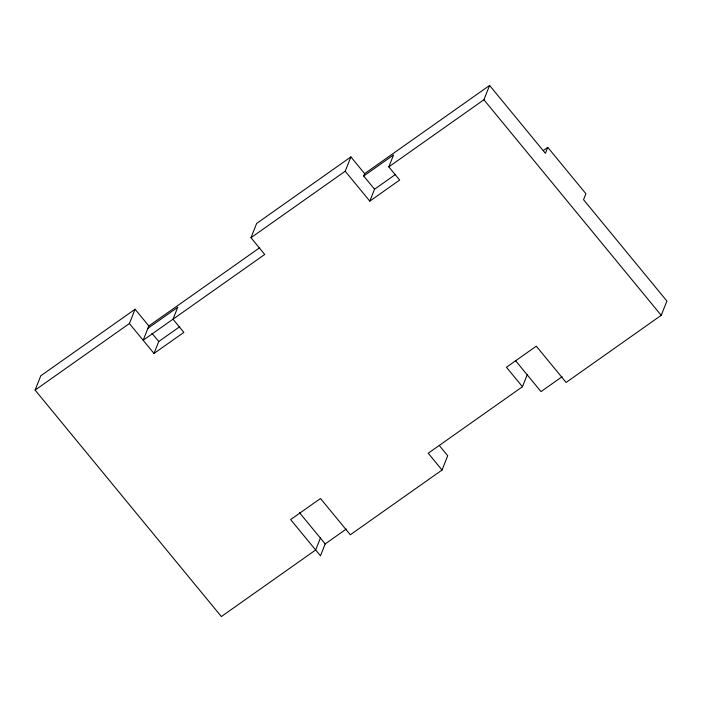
<?xml version="1.0" encoding="UTF-8"?>
<svg xmlns="http://www.w3.org/2000/svg" width="702" height="702" viewBox="0 0 702 702"><rect width="100%" height="100%" fill="white"/><g stroke="black" fill="none" stroke-linecap="round" stroke-linejoin="round"><path stroke-width="1.05" d="M320.577 537.6L315.646 549.991L221.341 616.549L35.1 390.101L40.786 375.798L135.091 309.24L148.842 325.965L143.155 340.259L264.733 254.449L250.974 237.724L256.669 223.429L350.895 156.915L364.645 173.64L363.697 176.026L374.543 189.215L369.805 201.132L345.2 171.218L350.895 156.915M35.1 390.101L129.396 323.543L135.091 309.24M129.396 323.543L154.001 353.448L158.74 341.532L179.817 326.658M369.805 201.132L399.657 180.054L388.811 166.865L393.559 154.949L363.697 176.026M388.811 166.865L483.906 99.754L489.592 85.451L545.41 153.317L547.779 147.359L585.898 193.708L583.529 199.666L666.9 301.035L661.214 315.33L566.119 382.45L536.293 346.183L506.432 367.251L522.455 386.732L428.22 453.238L442.032 470.033L350.316 534.775L320.489 498.508L290.628 519.577L320.463 555.844L325.395 543.453M442.032 470.033L447.727 455.738L439.434 445.656M522.455 386.732L527.193 374.815M250.974 237.724L345.2 171.218M148.842 325.965L259.696 247.727M364.645 173.64L489.592 85.451M147.894 328.343L177.755 307.274L173.008 319.191L183.854 332.379L154.001 353.448M374.543 189.215L395.621 174.342M543.322 150.509L547.779 147.359M346.279 529.054L325.202 543.927L299.535 512.723M562.083 376.728L541.005 391.611L515.356 360.416M483.906 99.754L661.214 315.33M151.965 333.292L158.74 341.532"/></g></svg>
